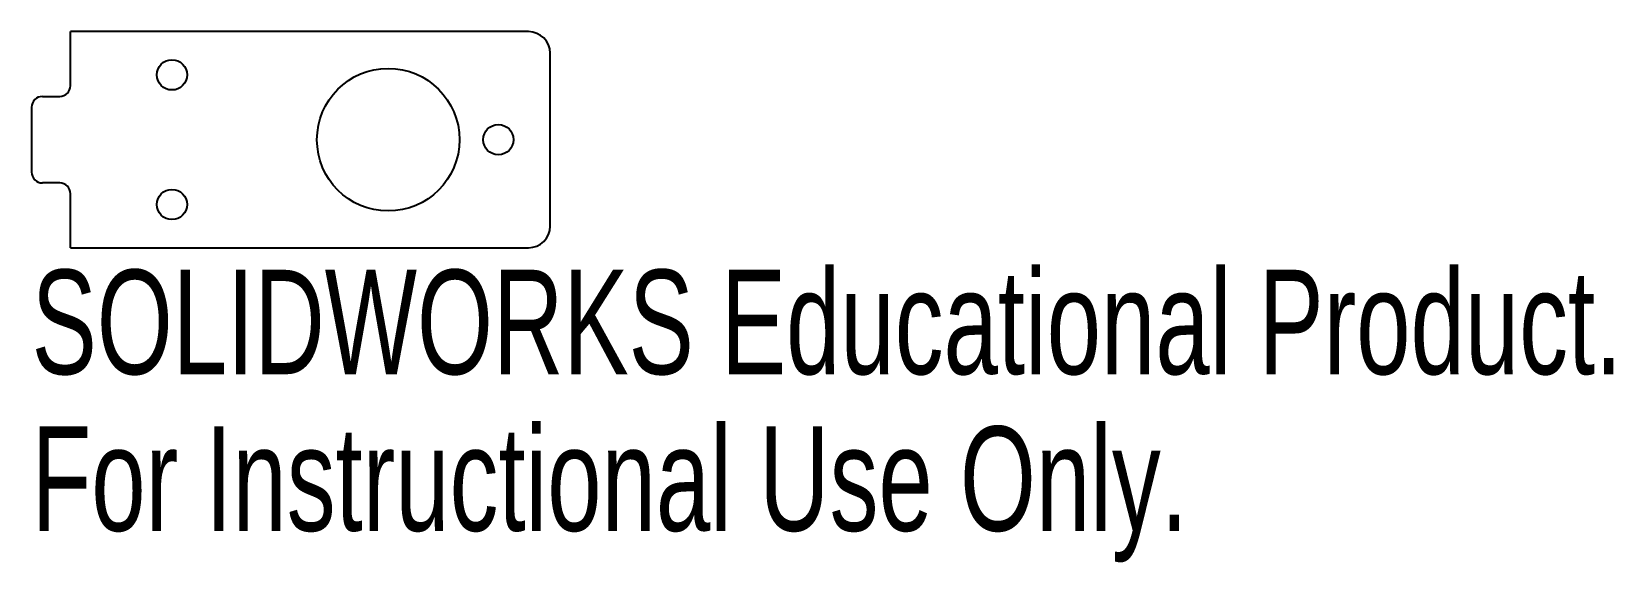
# Model space of a CAD drawing. Header units: millimetres. Extents: x -16.5 to 56.8, y -19.6 to 5.
import ezdxf

# ---------------------------------------------------------------- set-up
doc = ezdxf.new("R2010")
doc.units = ezdxf.units.MM
doc.styles.add('SLDTEXTSTYLE0', font='TXT', dxfattribs={"width": 0.7})

msp = doc.modelspace()

# ---------------------------------------------------------------- linework, layer by layer
at = {"color": 7, "linetype": 'Continuous', "lineweight": 25}
for p, q in [((6.5, 5), (-14.717, 5)), ((-14.717, 2.5), (-14.717, 5)), ((7.5, -4), (7.5, 4)), ((-16.517, 1.5), (-16.517, -1.5)), ((-16.017, 2), (-15.217, 2)), ((-15.217, -2), (-16.017, -2)), ((-14.717, -5), (-14.717, -2.5)), ((-14.717, -5), (6.5, -5))]:
    msp.add_line(p, q, dxfattribs=at)
for centre, radius in [((-10.017, 3), 0.7), ((0, 0), 3.3), ((5.1, 0), 0.7), ((-10.017, -3), 0.7)]:
    msp.add_circle(centre, radius, dxfattribs=at)
for centre, radius, start, end in [((6.5, 4), 1, 0, 90), ((-15.217, 2.5), 0.5, 270, 0), ((-16.017, 1.5), 0.5, 90, 180), ((-16.017, -1.5), 0.5, 180, 270), ((-15.217, -2.5), 0.5, 0, 90), ((6.5, -4), 1, 270, 0)]:
    msp.add_arc(centre, radius, start, end, dxfattribs=at)

# ---------------------------------------------------------------- texts
at = {"color": 7, "linetype": 'Continuous', "char_height": 4.83362, "attachment_point": 1, "style": 'SLDTEXTSTYLE0'}
for s, insert in [('SOLIDWORKS Educational Product.', (-16.517, -6.02)), ('For Instructional Use Only.', (-16.517, -13.27))]:
    msp.add_mtext(s, dxfattribs=dict(at, insert=insert))

doc.saveas('drawing.dxf')
